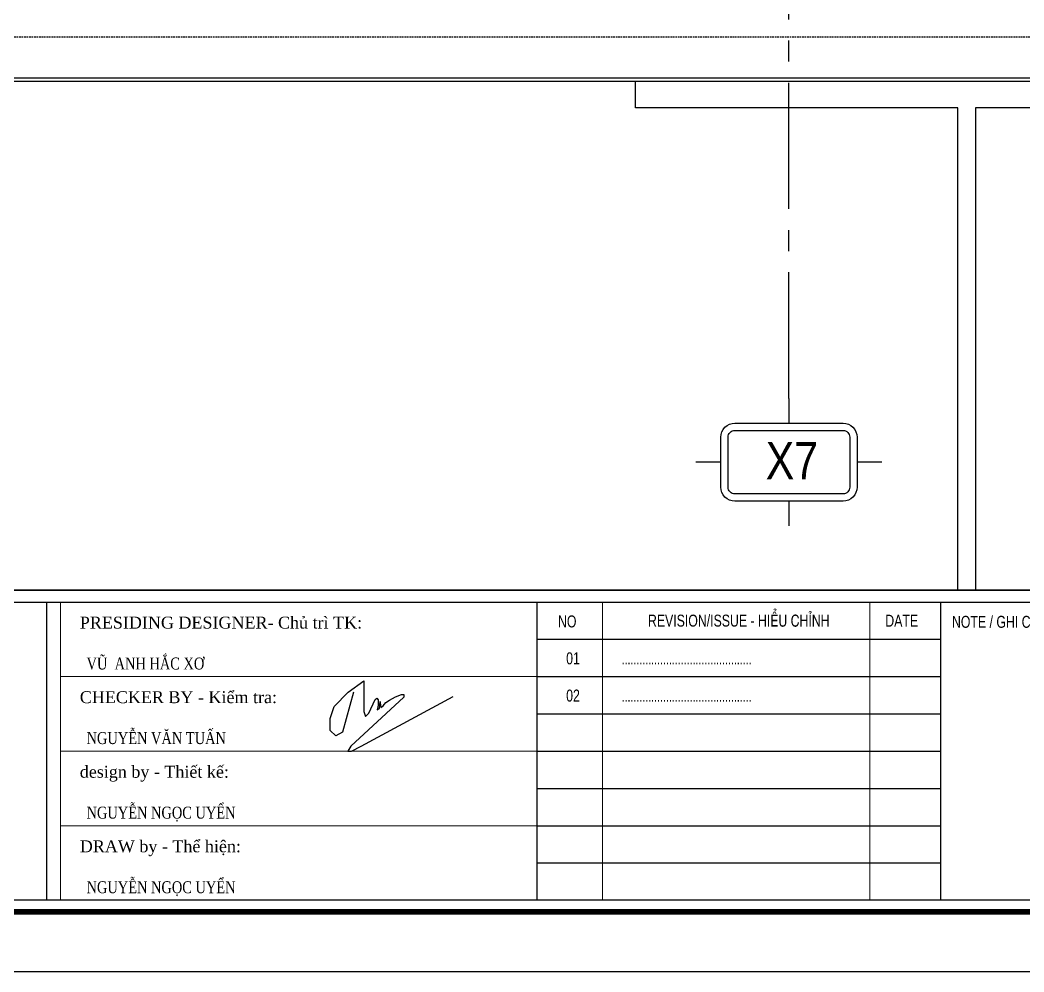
# Model space of a CAD drawing. Header units: inches. Extents: x 315041 to 662841, y -45540 to -35018.
# Drawn here: x 333381.3 to 333532.7, y -37110 to -36966.4 of the extents above; entities that cross this region are included whole.
import ezdxf
from ezdxf.enums import TextEntityAlignment as Align

# ---------------------------------------------------------------- set-up
doc = ezdxf.new("R2010")
doc.units = ezdxf.units.IN
doc.header["$MEASUREMENT"] = 0
doc.linetypes.add('CENTER2', pattern=[28.575, 19.05, -3.175, 3.175, -3.175])
doc.linetypes.add('HIDDEN', pattern=[0.375, 0.25, -0.125])
for name, color, linetype in [('1', 1, 'Continuous'), ('2', 2, 'Continuous'), ('251', 251, 'Continuous'), ('3', 3, 'Continuous'), ('7', 7, 'Continuous'), ('8', 8, 'Continuous'), ('BAO KHUNG', 31, 'Continuous')]:
    doc.layers.add(name, color=color, linetype=linetype)
doc.layers.add('Cover text', color=7, linetype='Continuous', true_color=0x52370f)
doc.layers.add('S-Hatch', color=8, linetype='Continuous', lineweight=9)
doc.styles.add('hx2', font='VHARIALN.TTF')
doc.styles.add('ST3', font='times.ttf', dxfattribs={"width": 0.8})
doc.styles.get("Standard").update_dxf_attribs({"font": 'VHARIALN.TTF'})
doc.styles.add('style2', font='VHAVANI.TTF')

# ---------------------------------------------------------------- blocks, each defined once
blk = doc.blocks.new('A$C3be9bcc6')
at = {"layer": '1', "color": 5, "lineweight": 30}
blk.add_lwpolyline([(0.81, 8.89), (-0.84, 2.88), (-1.85, 2.33), (-2.68, 3.13), (-2.68, 4.9), (-2.07, 6.74), (0.04, 8.88), (2.4, 10.63), (2.4, 6), (2.65, 5.25), (3.15, 5.75), (4.09, 7.78), (4.36, 8), (4.55, 7.76), (4.55, 6.96), (4.38, 6.24), (4.73, 6.44), (4.87, 7.5), (4.91, 6.81), (4.96, 6.56), (5.3, 6.85), (5.71, 7.36), (6.26, 7.68), (7.16, 8.21), (8.05, 8.54), (8.45, 8.54), (8.45, 8.14), (0.41, 0.75), (0, 0), (0.54, 0), (2.01, 0.75), (15.87, 8.23)], dxfattribs=at)
blk = doc.blocks.new('A$C75D82031')
at = {"layer": '2', "color": 157, "linetype": 'Continuous'}
blk.add_lwpolyline([(0, 420), (594, 420), (594, 0), (0, 0)], close=True, dxfattribs=at)
at = {"layer": '251', "linetype": 'Continuous'}
for p, q in [((285.8, 50.19), (346.77, 50.19)), ((285.8, 44.56), (346.77, 44.56)), ((285.8, 38.94), (346.77, 38.94)), ((285.8, 33.31), (346.77, 33.31)), ((285.8, 27.69), (346.77, 27.69)), ((285.8, 22.06), (346.77, 22.06)), ((285.8, 16.44), (346.77, 16.44))]:
    blk.add_line(p, q, dxfattribs=at)
at = {"layer": '7', "color": 147, "linetype": 'Continuous'}
blk.add_lwpolyline([(12.33, 57.61), (581.67, 57.61), (581.67, 409.19), (12.33, 409.19)], close=True, dxfattribs=at)
at = {"layer": 'BAO KHUNG', "color": 7}
blk.add_line((346.77, 10.81), (346.77, 55.81), dxfattribs=at)
at = {"layer": 'BAO KHUNG', "color": 167, "linetype": 'Continuous', "const_width": 0.871}
blk.add_lwpolyline([(10.59, 9.07), (583.41, 9.07), (583.41, 410.93), (10.59, 410.93)], close=True, dxfattribs=at)
at = {"layer": 'BAO KHUNG', "color": 7}
for points in [[(144.95, 55.81), (285.8, 55.81), (285.8, 10.81), (144.95, 10.81)], [(211.89, 55.81), (474.14, 55.81), (474.14, 10.81), (211.89, 10.81)]]:
    blk.add_lwpolyline(points, close=True, dxfattribs=at)
at = {"layer": 'S-Hatch'}
for p, q in [((213.95, 10.81), (213.95, 55.81)), ((295.73, 55.81), (295.73, 10.81)), ((336.07, 55.81), (336.07, 10.81)), ((285.8, 44.56), (213.95, 44.56)), ((285.8, 33.31), (213.95, 33.31)), ((285.8, 22.06), (213.95, 22.06))]:
    blk.add_line(p, q, dxfattribs=at)
blk.add_blockref('A$C3be9bcc6', (257.32, 33.31))
at = {"layer": 'BAO KHUNG', "color": 7, "linetype": 'Continuous', "width": 0.9}
for s, p in [('REVISION/ISSUE - HIÓU CHØNH', (316.27, 53)), ('NO', (290.4, 52.88)), ('DATE', (340.86, 52.99)), ('01', (291.27, 47.31)), ('02', (291.27, 41.69))]:
    blk.add_text(s, height=1.8, dxfattribs=at).set_placement(p, align=Align.MIDDLE_CENTER)
at = {"layer": 'BAO KHUNG', "color": 7, "linetype": 'Continuous', "style": 'ST3'}
for s, p in [('PRESIDING DESIGNER- Chủ trì TK:', (216.86, 51.8)), ('CHECKER BY - Kiểm tra:', (216.86, 40.55)), ('design by - Thiết kế:', (216.86, 29.3)), ('DRAW by - Thể hiện:', (216.86, 18.05))]:
    blk.add_text(s, height=1.8, dxfattribs=at).set_placement(p)
at = {"layer": 'BAO KHUNG', "color": 7, "linetype": 'Continuous', "width": 0.9}
blk.add_text('NOTE / GHI CHÚ', height=1.8, dxfattribs=at).set_placement((348.44, 51.92))
at = {"layer": 'Cover text', "linetype": 'Continuous', "width": 0.8}
for s, height, style, p in [('VŨ  ANH HẮC XƠ', 1.8, 'ST3', (217.88, 45.63)), ('............................................', 1.5, 'style2', (298.6, 46.4)), ('............................................', 1.5, 'style2', (298.6, 40.78)), ('NGUYỄN VĂN TUẤN', 1.8, 'ST3', (217.88, 34.38)), ('NGUYỄN NGỌC UYỂN', 1.8, 'ST3', (217.88, 23.13)), ('NGUYỄN NGỌC UYỂN', 1.8, 'ST3', (217.88, 11.88))]:
    blk.add_text(s, height=height, dxfattribs=dict(at, style=style)).set_placement(p)
blk = doc.blocks.new('TENTRUC')
at = {"layer": '7'}
for p, q in [((0, 8.267), (0, 10.265)), ((-7.478, 5.132), (-5.48, 5.132)), ((5.48, 5.132), (7.478, 5.132)), ((0, 0), (0, 1.998))]:
    blk.add_line(p, q, dxfattribs=at)
blk.add_lwpolyline([(-4.356, 8.267), (4.356, 8.267, -0.414214), (5.48, 7.143), (5.48, 3.122, -0.414214), (4.356, 1.998), (-4.356, 1.998, -0.414214), (-5.48, 3.122), (-5.48, 7.143, -0.414214)], format="xyb", close=True, dxfattribs=at)
at = {"layer": '8', "ltscale": 15}
blk.add_lwpolyline([(-4.356, 7.684), (4.356, 7.684, -0.414214), (4.897, 7.143), (4.897, 3.122, -0.414214), (4.356, 2.581), (-4.356, 2.581, -0.414214), (-4.897, 3.122), (-4.897, 7.143, -0.414214)], format="xyb", close=True, dxfattribs=at)
at = {"layer": '3', "style": 'hx2'}
blk.add_attdef('TR', text='', height=2.904, dxfattribs=at).set_placement((-0.156, 3.827), align=Align.CENTER)

msp = doc.modelspace()

# ---------------------------------------------------------------- linework, layer by layer
at = {"color": 8, "linetype": 'CENTER2'}
msp.add_line((333497.2841, -37023.4955), (333497.2841, -36822.3489), dxfattribs=at)
at = {"color": 8}
msp.add_lwpolyline([(333185.7734, -36700.8371), (333755.1113, -36700.8371), (333755.1113, -37052.4169), (333185.7734, -37052.4169)], close=True, dxfattribs=at)
at = {"color": 94}
for points in [[(333185.7734, -36975.6361), (333574.1239, -36975.6361), (333574.1239, -36908.9694), (333185.7734, -36908.9694)], [(333185.7734, -36975.1361), (333574.1239, -36975.1361)]]:
    msp.add_lwpolyline(points, dxfattribs=at)
at = {"color": 94, "linetype": 'HIDDEN'}
msp.add_lwpolyline([(333185.7734, -36968.9694), (333574.1239, -36968.9694)], dxfattribs=at)
at = {"layer": '2'}
msp.add_lwpolyline([(333522.7906, -37052.4169), (333522.7906, -36979.6361), (333474.1239, -36979.6361), (333474.1239, -36975.6361), (333574.1239, -36975.6361), (333574.1239, -36979.6361), (333525.4573, -36979.6361), (333525.4573, -37052.4169)], dxfattribs=at)

# ---------------------------------------------------------------- block references
at = {"color": 1}
msp.add_blockref('A$C75D82031', (333173.4423, -37110.027), dxfattribs=at)
at = {"layer": '3'}
ref = msp.add_blockref('TENTRUC', (333497.2841, -37023.4955), dxfattribs=dict(at, xscale=1.875, yscale=1.875, zscale=1.875, rotation=180))
ref.add_attrib('TR', 'x7', dxfattribs={"layer": '0', "height": 5.625, "style": 'hx2'}).set_placement((333497.7318, -37035.687), align=Align.CENTER)

doc.saveas('drawing.dxf')
